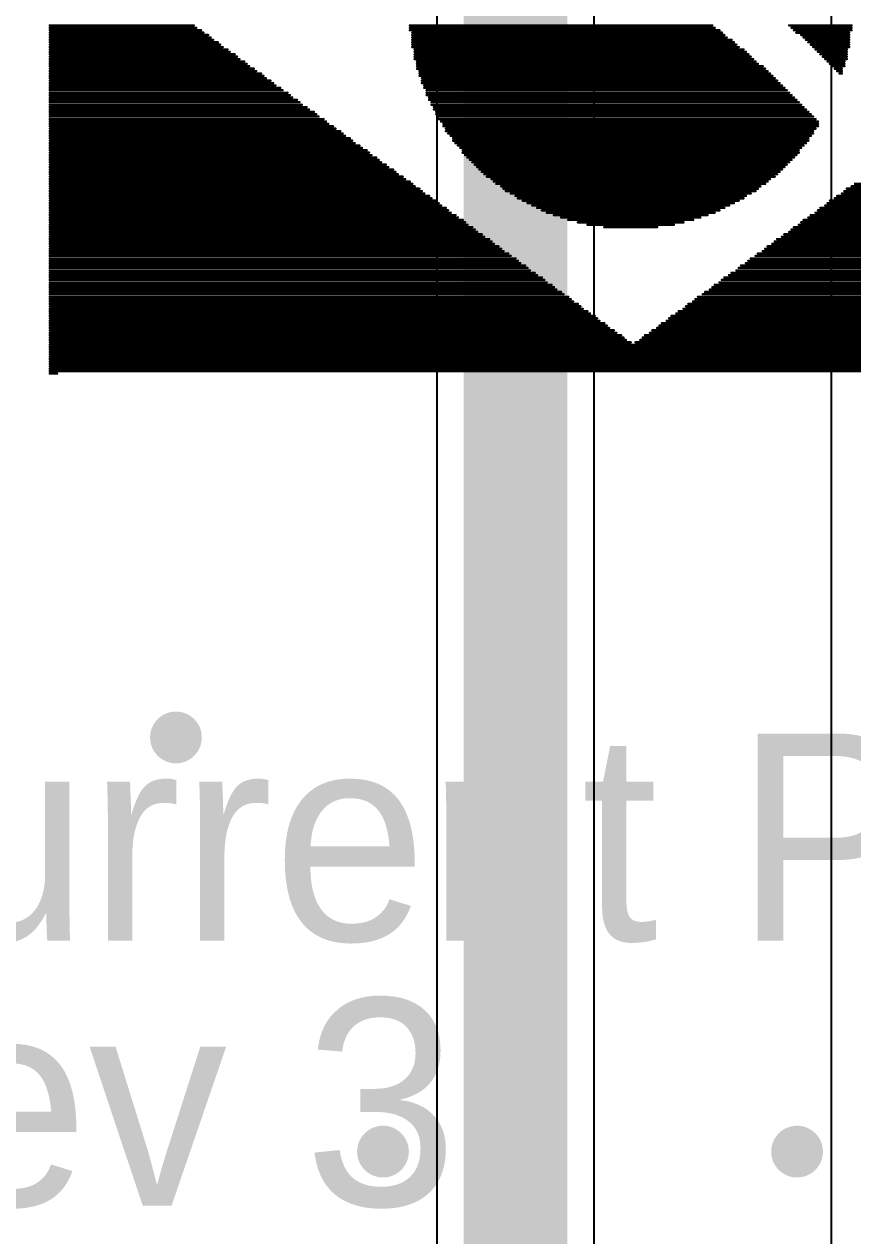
# Model space of a CAD drawing. Header units: millimetres. Extents: x 56 to 179, y 42 to 122.
# Drawn here: x 66.53 to 74.54, y 79.19 to 90.89 of the extents above; entities that cross this region are included whole.
import ezdxf

# ---------------------------------------------------------------- set-up
doc = ezdxf.new("R2010")
doc.units = ezdxf.units.MM
for name, color, linetype in [('BottomLayer', 5, 'Continuous'), ('MultiLayer', 9, 'Continuous'), ('TopLayer', 1, 'Continuous'), ('TopOverlay', 2, 'Continuous'), ('ViaHoleLayer', 16, 'Continuous')]:
    doc.layers.add(name, color=color, linetype=linetype)

msp = doc.modelspace()

# ---------------------------------------------------------------- linework, layer by layer
at = {"layer": 'BottomLayer'}
for p, q in [((70.519, 101.836), (70.519, 71.09)), ((72.041, 71.405), (72.041, 101.836))]:
    msp.add_line(p, q, dxfattribs=at)
at = {"layer": 'BottomLayer', "const_width": 1}
msp.add_lwpolyline([(71.28, 71.09), (71.28, 103.418)], dxfattribs=at)
at = {"layer": 'BottomLayer', "const_width": 0.25}
for points in [[(69.875, 88, 1), (70.125, 88, 1)], [(73.875, 88, 1), (74.125, 88, 1)], [(67.875, 84, 1), (68.125, 84, 1)], [(69.875, 80, 1), (70.125, 80, 1)], [(73.875, 80, 1), (74.125, 80, 1)]]:
    msp.add_lwpolyline(points, format="xyb", close=True, dxfattribs=at)
at = {"layer": 'MultiLayer', "const_width": 0.25}
for points in [[(69.875, 88, 1), (70.125, 88, 1)], [(73.875, 88, 1), (74.125, 88, 1)], [(67.875, 84, 1), (68.125, 84, 1)], [(69.875, 80, 1), (70.125, 80, 1)], [(73.875, 80, 1), (74.125, 80, 1)]]:
    msp.add_lwpolyline(points, format="xyb", close=True, dxfattribs=at)
at = {"layer": 'TopLayer'}
msp.add_line((74.329, 97.272), (74.329, 78.318), dxfattribs=at)
at = {"layer": 'TopLayer', "const_width": 0.25}
for points in [[(69.875, 88, 1), (70.125, 88, 1)], [(73.875, 88, 1), (74.125, 88, 1)], [(67.875, 84, 1), (68.125, 84, 1)], [(69.875, 80, 1), (70.125, 80, 1)], [(73.875, 80, 1), (74.125, 80, 1)]]:
    msp.add_lwpolyline(points, format="xyb", close=True, dxfattribs=at)
at = {"layer": 'TopOverlay', "const_width": 0.0232}
for points in [[(66.781, 90.877), (68.173, 90.877)], [(66.781, 90.854), (68.196, 90.854)], [(66.781, 90.83), (68.242, 90.83)], [(66.781, 90.807), (68.265, 90.807)], [(70.26, 90.877), (73.181, 90.877)], [(70.26, 90.854), (73.205, 90.854)], [(70.26, 90.83), (73.251, 90.83)], [(70.283, 90.807), (73.274, 90.807)], [(73.924, 90.877), (74.526, 90.877)], [(73.947, 90.854), (74.526, 90.854)], [(73.97, 90.83), (74.526, 90.83)], [(73.993, 90.807), (74.503, 90.807)], [(66.781, 90.784), (68.312, 90.784)], [(66.781, 90.761), (68.335, 90.761)], [(66.781, 90.738), (68.358, 90.738)], [(66.781, 90.714), (68.404, 90.714)], [(66.781, 90.691), (68.428, 90.691)], [(70.283, 90.784), (73.297, 90.784)], [(70.283, 90.761), (73.321, 90.761)], [(70.283, 90.738), (73.367, 90.738)], [(70.283, 90.714), (73.39, 90.714)], [(70.283, 90.691), (73.413, 90.691)], [(74.039, 90.784), (74.503, 90.784)], [(74.063, 90.761), (74.503, 90.761)], [(74.086, 90.738), (74.503, 90.738)], [(74.109, 90.714), (74.503, 90.714)], [(74.132, 90.691), (74.503, 90.691)], [(66.781, 90.668), (68.451, 90.668)], [(66.781, 90.645), (68.497, 90.645)], [(66.781, 90.622), (68.52, 90.622)], [(66.781, 90.598), (68.567, 90.598)], [(66.781, 90.575), (68.59, 90.575)], [(70.283, 90.668), (73.437, 90.668)], [(70.306, 90.645), (73.483, 90.645)], [(70.306, 90.622), (73.506, 90.622)], [(70.306, 90.598), (73.529, 90.598)], [(70.306, 90.575), (73.552, 90.575)], [(74.155, 90.668), (74.503, 90.668)], [(74.179, 90.645), (74.48, 90.645)], [(74.202, 90.622), (74.48, 90.622)], [(74.225, 90.598), (74.48, 90.598)], [(74.248, 90.575), (74.48, 90.575)], [(66.781, 90.552), (68.613, 90.552)], [(66.781, 90.529), (68.66, 90.529)], [(66.781, 90.506), (68.683, 90.506)], [(66.781, 90.483), (68.706, 90.483)], [(66.781, 90.459), (68.752, 90.459)], [(70.306, 90.552), (73.576, 90.552)], [(70.329, 90.529), (73.599, 90.529)], [(70.329, 90.506), (73.622, 90.506)], [(70.329, 90.483), (73.668, 90.483)], [(70.329, 90.459), (73.692, 90.459)], [(74.271, 90.552), (74.48, 90.552)], [(74.295, 90.529), (74.457, 90.529)], [(74.318, 90.506), (74.457, 90.506)], [(74.341, 90.483), (74.457, 90.483)], [(74.364, 90.459), (74.434, 90.459)], [(66.781, 90.436), (68.775, 90.436)], [(66.781, 90.413), (68.822, 90.413)], [(66.781, 90.39), (68.845, 90.39)], [(66.781, 90.367), (68.868, 90.367)], [(66.781, 90.343), (68.915, 90.343)], [(70.352, 90.436), (73.715, 90.436)], [(70.352, 90.413), (73.738, 90.413)], [(70.352, 90.39), (73.761, 90.39)], [(70.376, 90.367), (73.784, 90.367)], [(70.376, 90.343), (73.808, 90.343)], [(74.387, 90.436), (74.434, 90.436)], [(74.41, 90.413), (74.434, 90.413)], [(66.781, 90.32), (68.938, 90.32)], [(66.781, 90.297), (68.961, 90.297)], [(66.781, 90.274), (69.007, 90.274)], [(66.781, 90.251), (69.031, 90.251)], [(66.781, 90.227), (69.077, 90.227)], [(66.781, 90.204), (69.1, 90.204)], [(70.376, 90.32), (73.831, 90.32)], [(70.399, 90.297), (73.854, 90.297)], [(70.399, 90.274), (73.877, 90.274)], [(70.422, 90.251), (73.9, 90.251)], [(70.422, 90.227), (73.924, 90.227)], [(70.422, 90.204), (73.947, 90.204)], [(66.781, 90.181), (69.123, 90.181)], [(66.781, 90.158), (69.17, 90.158)], [(66.781, 90.135), (69.193, 90.135)], [(66.781, 90.111), (69.216, 90.111)], [(66.781, 90.088), (69.262, 90.088)], [(70.445, 90.181), (73.97, 90.181)], [(70.445, 90.158), (73.993, 90.158)], [(70.468, 90.135), (74.016, 90.135)], [(70.468, 90.111), (74.039, 90.111)], [(70.491, 90.088), (74.063, 90.088)], [(66.781, 90.065), (69.286, 90.065)], [(66.781, 90.042), (69.332, 90.042)], [(66.781, 90.019), (69.355, 90.019)], [(66.781, 89.996), (69.378, 89.996)], [(66.781, 89.972), (69.425, 89.972)], [(70.491, 90.065), (74.086, 90.065)], [(70.515, 90.042), (74.109, 90.042)], [(70.515, 90.019), (74.132, 90.019)], [(70.538, 89.996), (74.155, 89.996)], [(70.538, 89.972), (74.179, 89.972)], [(66.781, 89.949), (69.448, 89.949)], [(66.781, 89.926), (69.471, 89.926)], [(66.781, 89.903), (69.518, 89.903)], [(66.781, 89.88), (69.541, 89.88)], [(66.781, 89.856), (69.587, 89.856)], [(70.561, 89.949), (74.202, 89.949)], [(70.584, 89.926), (74.202, 89.926)], [(70.584, 89.903), (74.202, 89.903)], [(70.607, 89.88), (74.179, 89.88)], [(70.607, 89.856), (74.155, 89.856)], [(66.781, 89.833), (69.61, 89.833)], [(66.781, 89.81), (69.633, 89.81)], [(66.781, 89.787), (69.68, 89.787)], [(66.781, 89.764), (69.703, 89.764)], [(66.781, 89.74), (69.726, 89.74)], [(70.631, 89.833), (74.155, 89.833)], [(70.654, 89.81), (74.132, 89.81)], [(70.677, 89.787), (74.109, 89.787)], [(70.677, 89.764), (74.109, 89.764)], [(70.7, 89.74), (74.086, 89.74)], [(66.781, 89.717), (69.773, 89.717)], [(66.781, 89.694), (69.796, 89.694)], [(66.781, 89.671), (69.842, 89.671)], [(66.781, 89.648), (69.865, 89.648)], [(66.781, 89.625), (69.889, 89.625)], [(70.723, 89.717), (74.063, 89.717)], [(70.747, 89.694), (74.039, 89.694)], [(70.77, 89.671), (74.016, 89.671)], [(70.77, 89.648), (74.016, 89.648)], [(70.793, 89.625), (73.993, 89.625)], [(66.781, 89.601), (69.935, 89.601)], [(66.781, 89.578), (69.958, 89.578)], [(66.781, 89.555), (69.981, 89.555)], [(66.781, 89.532), (70.028, 89.532)], [(66.781, 89.509), (70.051, 89.509)], [(70.816, 89.601), (73.97, 89.601)], [(70.839, 89.578), (73.947, 89.578)], [(70.863, 89.555), (73.924, 89.555)], [(70.886, 89.532), (73.9, 89.532)], [(70.909, 89.509), (73.877, 89.509)], [(66.781, 89.485), (70.097, 89.485)], [(66.781, 89.462), (70.12, 89.462)], [(66.781, 89.439), (70.144, 89.439)], [(66.781, 89.416), (70.19, 89.416)], [(66.781, 89.393), (70.213, 89.393)], [(70.932, 89.485), (73.854, 89.485)], [(70.955, 89.462), (73.831, 89.462)], [(70.978, 89.439), (73.808, 89.439)], [(71.002, 89.416), (73.784, 89.416)], [(71.048, 89.393), (73.738, 89.393)], [(66.781, 89.369), (70.26, 89.369)], [(66.781, 89.346), (70.283, 89.346)], [(66.781, 89.323), (70.306, 89.323)], [(66.781, 89.3), (70.352, 89.3)], [(66.781, 89.277), (70.376, 89.277)], [(71.071, 89.369), (73.715, 89.369)], [(71.094, 89.346), (73.692, 89.346)], [(71.141, 89.323), (73.645, 89.323)], [(71.164, 89.3), (73.622, 89.3)], [(71.187, 89.277), (73.599, 89.277)], [(74.457, 89.277), (77.982, 89.277)], [(74.48, 89.3), (77.982, 89.3)], [(74.526, 89.323), (77.982, 89.323)], [(74.55, 89.346), (77.982, 89.346)], [(66.781, 89.253), (70.399, 89.253)], [(66.781, 89.23), (70.445, 89.23)], [(66.781, 89.207), (70.468, 89.207)], [(66.781, 89.184), (70.515, 89.184)], [(66.781, 89.161), (70.538, 89.161)], [(71.234, 89.253), (73.552, 89.253)], [(71.28, 89.23), (73.506, 89.23)], [(71.303, 89.207), (73.483, 89.207)], [(71.349, 89.184), (73.437, 89.184)], [(71.396, 89.161), (73.39, 89.161)], [(74.295, 89.161), (77.982, 89.161)], [(74.318, 89.184), (77.982, 89.184)], [(74.364, 89.207), (77.982, 89.207)], [(74.387, 89.23), (77.982, 89.23)], [(74.434, 89.253), (77.982, 89.253)], [(66.781, 89.138), (70.561, 89.138)], [(66.781, 89.114), (70.607, 89.114)], [(66.781, 89.091), (70.631, 89.091)], [(66.781, 89.068), (70.654, 89.068)], [(66.781, 89.045), (70.7, 89.045)], [(71.442, 89.138), (73.344, 89.138)], [(71.489, 89.114), (73.297, 89.114)], [(71.535, 89.091), (73.251, 89.091)], [(71.581, 89.068), (73.205, 89.068)], [(71.651, 89.045), (73.135, 89.045)], [(74.132, 89.045), (77.982, 89.045)], [(74.179, 89.068), (77.982, 89.068)], [(74.202, 89.091), (77.982, 89.091)], [(74.225, 89.114), (77.982, 89.114)], [(74.271, 89.138), (77.982, 89.138)], [(66.781, 89.022), (70.723, 89.022)], [(66.781, 88.998), (70.77, 88.998)], [(66.781, 88.975), (70.793, 88.975)], [(66.781, 88.952), (70.816, 88.952)], [(66.781, 88.929), (70.863, 88.929)], [(71.721, 89.022), (73.066, 89.022)], [(71.79, 88.998), (72.996, 88.998)], [(71.883, 88.975), (72.903, 88.975)], [(71.976, 88.952), (72.81, 88.952)], [(72.138, 88.929), (72.648, 88.929)], [(73.97, 88.929), (77.982, 88.929)], [(74.016, 88.952), (77.982, 88.952)], [(74.039, 88.975), (77.982, 88.975)], [(74.063, 88.998), (77.982, 88.998)], [(74.109, 89.022), (77.982, 89.022)], [(66.781, 88.906), (70.886, 88.906)], [(66.781, 88.882), (70.909, 88.882)], [(66.781, 88.859), (70.955, 88.859)], [(66.781, 88.836), (70.978, 88.836)], [(66.781, 88.813), (71.025, 88.813)], [(73.808, 88.813), (77.982, 88.813)], [(73.854, 88.836), (77.982, 88.836)], [(73.877, 88.859), (77.982, 88.859)], [(73.924, 88.882), (77.982, 88.882)], [(73.947, 88.906), (77.982, 88.906)], [(66.781, 88.79), (71.048, 88.79)], [(66.781, 88.767), (71.071, 88.767)], [(66.781, 88.743), (71.118, 88.743)], [(66.781, 88.72), (71.141, 88.72)], [(66.781, 88.697), (71.164, 88.697)], [(73.668, 88.697), (77.982, 88.697)], [(73.692, 88.72), (77.982, 88.72)], [(73.715, 88.743), (77.982, 88.743)], [(73.761, 88.767), (77.982, 88.767)], [(73.784, 88.79), (77.982, 88.79)], [(66.781, 88.674), (71.21, 88.674)], [(66.781, 88.651), (71.234, 88.651)], [(66.781, 88.627), (71.28, 88.627)], [(66.781, 88.604), (71.303, 88.604)], [(66.781, 88.581), (71.326, 88.581)], [(73.506, 88.581), (77.982, 88.581)], [(73.529, 88.604), (77.982, 88.604)], [(73.552, 88.627), (77.982, 88.627)], [(73.599, 88.651), (77.982, 88.651)], [(73.622, 88.674), (77.982, 88.674)], [(66.781, 88.558), (71.373, 88.558)], [(66.781, 88.535), (71.396, 88.535)], [(66.781, 88.511), (71.419, 88.511)], [(66.781, 88.488), (71.465, 88.488)], [(66.781, 88.465), (71.489, 88.465)], [(73.344, 88.465), (77.982, 88.465)], [(73.367, 88.488), (77.982, 88.488)], [(73.413, 88.511), (77.982, 88.511)], [(73.437, 88.535), (77.982, 88.535)], [(73.46, 88.558), (77.982, 88.558)], [(66.781, 88.442), (71.535, 88.442)], [(66.781, 88.419), (71.558, 88.419)], [(66.781, 88.395), (71.581, 88.395)], [(66.781, 88.372), (71.628, 88.372)], [(66.781, 88.349), (71.651, 88.349)], [(73.181, 88.349), (77.982, 88.349)], [(73.205, 88.372), (77.982, 88.372)], [(73.251, 88.395), (77.982, 88.395)], [(73.274, 88.419), (77.982, 88.419)], [(73.297, 88.442), (77.982, 88.442)], [(66.781, 88.326), (71.674, 88.326)], [(66.781, 88.303), (71.721, 88.303)], [(66.781, 88.28), (71.744, 88.28)], [(66.781, 88.256), (71.79, 88.256)], [(66.781, 88.233), (71.813, 88.233)], [(73.019, 88.233), (77.982, 88.233)], [(73.042, 88.256), (77.982, 88.256)], [(73.089, 88.28), (77.982, 88.28)], [(73.112, 88.303), (77.982, 88.303)], [(73.158, 88.326), (77.982, 88.326)], [(66.781, 88.21), (71.836, 88.21)], [(66.781, 88.187), (71.883, 88.187)], [(66.781, 88.164), (71.906, 88.164)], [(66.781, 88.14), (71.929, 88.14)], [(66.781, 88.117), (71.976, 88.117)], [(72.857, 88.117), (77.982, 88.117)], [(72.903, 88.14), (77.982, 88.14)], [(72.926, 88.164), (77.982, 88.164)], [(72.95, 88.187), (77.982, 88.187)], [(72.996, 88.21), (77.982, 88.21)], [(66.781, 88.094), (71.999, 88.094)], [(66.781, 88.071), (72.045, 88.071)], [(66.781, 88.048), (72.068, 88.048)], [(66.781, 88.024), (72.092, 88.024)], [(66.781, 88.001), (72.138, 88.001)], [(72.694, 88.001), (77.982, 88.001)], [(72.741, 88.024), (77.982, 88.024)], [(72.764, 88.048), (77.982, 88.048)], [(72.787, 88.071), (77.982, 88.071)], [(72.834, 88.094), (77.982, 88.094)], [(66.781, 87.978), (72.161, 87.978)], [(66.781, 87.955), (72.184, 87.955)], [(66.781, 87.932), (72.231, 87.932)], [(66.781, 87.908), (72.254, 87.908)], [(66.781, 87.885), (72.3, 87.885)], [(72.532, 87.885), (77.982, 87.885)], [(72.579, 87.908), (77.982, 87.908)], [(72.602, 87.932), (77.982, 87.932)], [(72.648, 87.955), (77.982, 87.955)], [(72.671, 87.978), (77.982, 87.978)], [(66.781, 87.862), (72.323, 87.862)], [(66.781, 87.839), (72.347, 87.839)], [(66.781, 87.816), (72.393, 87.816)], [(66.781, 87.793), (77.982, 87.793)], [(66.781, 87.769), (77.982, 87.769)], [(72.439, 87.816), (77.982, 87.816)], [(72.486, 87.839), (77.982, 87.839)], [(72.509, 87.862), (77.982, 87.862)], [(66.781, 87.746), (77.982, 87.746)], [(66.781, 87.723), (77.982, 87.723)], [(66.781, 87.7), (77.982, 87.7)], [(66.781, 87.677), (77.982, 87.677)], [(66.781, 87.653), (77.982, 87.653)], [(66.781, 87.63), (77.982, 87.63)], [(66.781, 87.607), (77.982, 87.607)], [(66.781, 87.584), (77.982, 87.584)], [(66.781, 87.561), (77.982, 87.561)], [(66.781, 87.537), (77.982, 87.537)], [(66.781, 87.514), (66.851, 87.514)]]:
    msp.add_lwpolyline(points, dxfattribs=at)
at = {"layer": 'TopOverlay', "const_width": 0.0116}
for points in [[(66.775, 90.877, 1), (66.787, 90.877, 1)], [(66.775, 90.854, 1), (66.787, 90.854, 1)], [(66.775, 90.83, 1), (66.787, 90.83, 1)], [(66.775, 90.807, 1), (66.787, 90.807, 1)], [(68.167, 90.877, 1), (68.178, 90.877, 1)], [(68.19, 90.854, 1), (68.202, 90.854, 1)], [(68.236, 90.83, 1), (68.248, 90.83, 1)], [(68.26, 90.807, 1), (68.271, 90.807, 1)], [(70.254, 90.877, 1), (70.265, 90.877, 1)], [(70.254, 90.854, 1), (70.265, 90.854, 1)], [(70.254, 90.83, 1), (70.265, 90.83, 1)], [(70.277, 90.807, 1), (70.289, 90.807, 1)], [(73.176, 90.877, 1), (73.187, 90.877, 1)], [(73.199, 90.854, 1), (73.21, 90.854, 1)], [(73.245, 90.83, 1), (73.257, 90.83, 1)], [(73.268, 90.807, 1), (73.28, 90.807, 1)], [(73.918, 90.877, 1), (73.929, 90.877, 1)], [(73.941, 90.854, 1), (73.952, 90.854, 1)], [(73.964, 90.83, 1), (73.976, 90.83, 1)], [(73.987, 90.807, 1), (73.999, 90.807, 1)], [(74.497, 90.807, 1), (74.509, 90.807, 1)], [(74.521, 90.877, 1), (74.532, 90.877, 1)], [(74.521, 90.854, 1), (74.532, 90.854, 1)], [(74.521, 90.83, 1), (74.532, 90.83, 1)], [(66.775, 90.784, 1), (66.787, 90.784, 1)], [(66.775, 90.761, 1), (66.787, 90.761, 1)], [(66.775, 90.738, 1), (66.787, 90.738, 1)], [(66.775, 90.714, 1), (66.787, 90.714, 1)], [(66.775, 90.691, 1), (66.787, 90.691, 1)], [(68.306, 90.784, 1), (68.317, 90.784, 1)], [(68.329, 90.761, 1), (68.341, 90.761, 1)], [(68.352, 90.738, 1), (68.364, 90.738, 1)], [(68.399, 90.714, 1), (68.41, 90.714, 1)], [(68.422, 90.691, 1), (68.433, 90.691, 1)], [(70.277, 90.784, 1), (70.289, 90.784, 1)], [(70.277, 90.761, 1), (70.289, 90.761, 1)], [(70.277, 90.738, 1), (70.289, 90.738, 1)], [(70.277, 90.714, 1), (70.289, 90.714, 1)], [(70.277, 90.691, 1), (70.289, 90.691, 1)], [(73.292, 90.784, 1), (73.303, 90.784, 1)], [(73.315, 90.761, 1), (73.326, 90.761, 1)], [(73.361, 90.738, 1), (73.373, 90.738, 1)], [(73.384, 90.714, 1), (73.396, 90.714, 1)], [(73.408, 90.691, 1), (73.419, 90.691, 1)], [(74.034, 90.784, 1), (74.045, 90.784, 1)], [(74.057, 90.761, 1), (74.068, 90.761, 1)], [(74.08, 90.738, 1), (74.092, 90.738, 1)], [(74.103, 90.714, 1), (74.115, 90.714, 1)], [(74.126, 90.691, 1), (74.138, 90.691, 1)], [(74.497, 90.784, 1), (74.509, 90.784, 1)], [(74.497, 90.761, 1), (74.509, 90.761, 1)], [(74.497, 90.738, 1), (74.509, 90.738, 1)], [(74.497, 90.714, 1), (74.509, 90.714, 1)], [(74.497, 90.691, 1), (74.509, 90.691, 1)], [(66.775, 90.668, 1), (66.787, 90.668, 1)], [(66.775, 90.645, 1), (66.787, 90.645, 1)], [(66.775, 90.622, 1), (66.787, 90.622, 1)], [(66.775, 90.598, 1), (66.787, 90.598, 1)], [(66.775, 90.575, 1), (66.787, 90.575, 1)], [(68.445, 90.668, 1), (68.457, 90.668, 1)], [(68.491, 90.645, 1), (68.503, 90.645, 1)], [(68.515, 90.622, 1), (68.526, 90.622, 1)], [(68.561, 90.598, 1), (68.573, 90.598, 1)], [(68.584, 90.575, 1), (68.596, 90.575, 1)], [(70.277, 90.668, 1), (70.289, 90.668, 1)], [(70.3, 90.645, 1), (70.312, 90.645, 1)], [(70.3, 90.622, 1), (70.312, 90.622, 1)], [(70.3, 90.598, 1), (70.312, 90.598, 1)], [(70.3, 90.575, 1), (70.312, 90.575, 1)], [(73.431, 90.668, 1), (73.442, 90.668, 1)], [(73.477, 90.645, 1), (73.489, 90.645, 1)], [(73.5, 90.622, 1), (73.512, 90.622, 1)], [(73.523, 90.598, 1), (73.535, 90.598, 1)], [(73.547, 90.575, 1), (73.558, 90.575, 1)], [(74.15, 90.668, 1), (74.161, 90.668, 1)], [(74.173, 90.645, 1), (74.184, 90.645, 1)], [(74.196, 90.622, 1), (74.208, 90.622, 1)], [(74.219, 90.598, 1), (74.231, 90.598, 1)], [(74.242, 90.575, 1), (74.254, 90.575, 1)], [(74.474, 90.645, 1), (74.486, 90.645, 1)], [(74.474, 90.622, 1), (74.486, 90.622, 1)], [(74.474, 90.598, 1), (74.486, 90.598, 1)], [(74.474, 90.575, 1), (74.486, 90.575, 1)], [(74.497, 90.668, 1), (74.509, 90.668, 1)], [(66.775, 90.552, 1), (66.787, 90.552, 1)], [(66.775, 90.529, 1), (66.787, 90.529, 1)], [(66.775, 90.506, 1), (66.787, 90.506, 1)], [(66.775, 90.483, 1), (66.787, 90.483, 1)], [(66.775, 90.459, 1), (66.787, 90.459, 1)], [(68.607, 90.552, 1), (68.619, 90.552, 1)], [(68.654, 90.529, 1), (68.665, 90.529, 1)], [(68.677, 90.506, 1), (68.689, 90.506, 1)], [(68.7, 90.483, 1), (68.712, 90.483, 1)], [(68.746, 90.459, 1), (68.758, 90.459, 1)], [(70.3, 90.552, 1), (70.312, 90.552, 1)], [(70.323, 90.529, 1), (70.335, 90.529, 1)], [(70.323, 90.506, 1), (70.335, 90.506, 1)], [(70.323, 90.483, 1), (70.335, 90.483, 1)], [(70.323, 90.459, 1), (70.335, 90.459, 1)], [(73.57, 90.552, 1), (73.581, 90.552, 1)], [(73.593, 90.529, 1), (73.605, 90.529, 1)], [(73.616, 90.506, 1), (73.628, 90.506, 1)], [(73.663, 90.483, 1), (73.674, 90.483, 1)], [(73.686, 90.459, 1), (73.697, 90.459, 1)], [(74.266, 90.552, 1), (74.277, 90.552, 1)], [(74.289, 90.529, 1), (74.3, 90.529, 1)], [(74.312, 90.506, 1), (74.324, 90.506, 1)], [(74.335, 90.483, 1), (74.347, 90.483, 1)], [(74.358, 90.459, 1), (74.37, 90.459, 1)], [(74.428, 90.459, 1), (74.439, 90.459, 1)], [(74.451, 90.529, 1), (74.463, 90.529, 1)], [(74.451, 90.506, 1), (74.463, 90.506, 1)], [(74.451, 90.483, 1), (74.463, 90.483, 1)], [(74.474, 90.552, 1), (74.486, 90.552, 1)], [(66.775, 90.436, 1), (66.787, 90.436, 1)], [(66.775, 90.413, 1), (66.787, 90.413, 1)], [(66.775, 90.39, 1), (66.787, 90.39, 1)], [(66.775, 90.367, 1), (66.787, 90.367, 1)], [(66.775, 90.343, 1), (66.787, 90.343, 1)], [(68.77, 90.436, 1), (68.781, 90.436, 1)], [(68.816, 90.413, 1), (68.828, 90.413, 1)], [(68.839, 90.39, 1), (68.851, 90.39, 1)], [(68.862, 90.367, 1), (68.874, 90.367, 1)], [(68.909, 90.343, 1), (68.92, 90.343, 1)], [(70.347, 90.436, 1), (70.358, 90.436, 1)], [(70.347, 90.413, 1), (70.358, 90.413, 1)], [(70.347, 90.39, 1), (70.358, 90.39, 1)], [(70.37, 90.367, 1), (70.381, 90.367, 1)], [(70.37, 90.343, 1), (70.381, 90.343, 1)], [(73.709, 90.436, 1), (73.721, 90.436, 1)], [(73.732, 90.413, 1), (73.744, 90.413, 1)], [(73.755, 90.39, 1), (73.767, 90.39, 1)], [(73.779, 90.367, 1), (73.79, 90.367, 1)], [(73.802, 90.343, 1), (73.813, 90.343, 1)], [(74.381, 90.436, 1), (74.393, 90.436, 1)], [(74.405, 90.413, 1), (74.416, 90.413, 1)], [(74.428, 90.436, 1), (74.439, 90.436, 1)], [(74.428, 90.413, 1), (74.439, 90.413, 1)], [(66.775, 90.32, 1), (66.787, 90.32, 1)], [(66.775, 90.297, 1), (66.787, 90.297, 1)], [(66.775, 90.274, 1), (66.787, 90.274, 1)], [(66.775, 90.251, 1), (66.787, 90.251, 1)], [(66.775, 90.227, 1), (66.787, 90.227, 1)], [(66.775, 90.204, 1), (66.787, 90.204, 1)], [(68.932, 90.32, 1), (68.944, 90.32, 1)], [(68.955, 90.297, 1), (68.967, 90.297, 1)], [(69.002, 90.274, 1), (69.013, 90.274, 1)], [(69.025, 90.251, 1), (69.036, 90.251, 1)], [(69.071, 90.227, 1), (69.083, 90.227, 1)], [(69.094, 90.204, 1), (69.106, 90.204, 1)], [(70.37, 90.32, 1), (70.381, 90.32, 1)], [(70.393, 90.297, 1), (70.405, 90.297, 1)], [(70.393, 90.274, 1), (70.405, 90.274, 1)], [(70.416, 90.251, 1), (70.428, 90.251, 1)], [(70.416, 90.227, 1), (70.428, 90.227, 1)], [(70.416, 90.204, 1), (70.428, 90.204, 1)], [(73.825, 90.32, 1), (73.837, 90.32, 1)], [(73.848, 90.297, 1), (73.86, 90.297, 1)], [(73.871, 90.274, 1), (73.883, 90.274, 1)], [(73.895, 90.251, 1), (73.906, 90.251, 1)], [(73.918, 90.227, 1), (73.929, 90.227, 1)], [(73.941, 90.204, 1), (73.952, 90.204, 1)], [(66.775, 90.181, 1), (66.787, 90.181, 1)], [(66.775, 90.158, 1), (66.787, 90.158, 1)], [(66.775, 90.135, 1), (66.787, 90.135, 1)], [(66.775, 90.111, 1), (66.787, 90.111, 1)], [(66.775, 90.088, 1), (66.787, 90.088, 1)], [(69.118, 90.181, 1), (69.129, 90.181, 1)], [(69.164, 90.158, 1), (69.175, 90.158, 1)], [(69.187, 90.135, 1), (69.199, 90.135, 1)], [(69.21, 90.111, 1), (69.222, 90.111, 1)], [(69.257, 90.088, 1), (69.268, 90.088, 1)], [(70.439, 90.181, 1), (70.451, 90.181, 1)], [(70.439, 90.158, 1), (70.451, 90.158, 1)], [(70.463, 90.135, 1), (70.474, 90.135, 1)], [(70.463, 90.111, 1), (70.474, 90.111, 1)], [(70.486, 90.088, 1), (70.497, 90.088, 1)], [(73.964, 90.181, 1), (73.976, 90.181, 1)], [(73.987, 90.158, 1), (73.999, 90.158, 1)], [(74.01, 90.135, 1), (74.022, 90.135, 1)], [(74.034, 90.111, 1), (74.045, 90.111, 1)], [(74.057, 90.088, 1), (74.068, 90.088, 1)], [(66.775, 90.065, 1), (66.787, 90.065, 1)], [(66.775, 90.042, 1), (66.787, 90.042, 1)], [(66.775, 90.019, 1), (66.787, 90.019, 1)], [(66.775, 89.996, 1), (66.787, 89.996, 1)], [(66.775, 89.972, 1), (66.787, 89.972, 1)], [(69.28, 90.065, 1), (69.291, 90.065, 1)], [(69.326, 90.042, 1), (69.338, 90.042, 1)], [(69.349, 90.019, 1), (69.361, 90.019, 1)], [(69.373, 89.996, 1), (69.384, 89.996, 1)], [(69.419, 89.972, 1), (69.431, 89.972, 1)], [(70.486, 90.065, 1), (70.497, 90.065, 1)], [(70.509, 90.042, 1), (70.52, 90.042, 1)], [(70.509, 90.019, 1), (70.52, 90.019, 1)], [(70.532, 89.996, 1), (70.544, 89.996, 1)], [(70.532, 89.972, 1), (70.544, 89.972, 1)], [(74.08, 90.065, 1), (74.092, 90.065, 1)], [(74.103, 90.042, 1), (74.115, 90.042, 1)], [(74.126, 90.019, 1), (74.138, 90.019, 1)], [(74.15, 89.996, 1), (74.161, 89.996, 1)], [(74.173, 89.972, 1), (74.184, 89.972, 1)], [(66.775, 89.949, 1), (66.787, 89.949, 1)], [(66.775, 89.926, 1), (66.787, 89.926, 1)], [(66.775, 89.903, 1), (66.787, 89.903, 1)], [(66.775, 89.88, 1), (66.787, 89.88, 1)], [(66.775, 89.856, 1), (66.787, 89.856, 1)], [(69.442, 89.949, 1), (69.454, 89.949, 1)], [(69.465, 89.926, 1), (69.477, 89.926, 1)], [(69.512, 89.903, 1), (69.523, 89.903, 1)], [(69.535, 89.88, 1), (69.547, 89.88, 1)], [(69.581, 89.856, 1), (69.593, 89.856, 1)], [(70.555, 89.949, 1), (70.567, 89.949, 1)], [(70.578, 89.926, 1), (70.59, 89.926, 1)], [(70.578, 89.903, 1), (70.59, 89.903, 1)], [(70.602, 89.88, 1), (70.613, 89.88, 1)], [(70.602, 89.856, 1), (70.613, 89.856, 1)], [(74.15, 89.856, 1), (74.161, 89.856, 1)], [(74.173, 89.88, 1), (74.184, 89.88, 1)], [(74.196, 89.949, 1), (74.208, 89.949, 1)], [(74.196, 89.926, 1), (74.208, 89.926, 1)], [(74.196, 89.903, 1), (74.208, 89.903, 1)], [(66.775, 89.833, 1), (66.787, 89.833, 1)], [(66.775, 89.81, 1), (66.787, 89.81, 1)], [(66.775, 89.787, 1), (66.787, 89.787, 1)], [(66.775, 89.764, 1), (66.787, 89.764, 1)], [(66.775, 89.74, 1), (66.787, 89.74, 1)], [(69.605, 89.833, 1), (69.616, 89.833, 1)], [(69.628, 89.81, 1), (69.639, 89.81, 1)], [(69.674, 89.787, 1), (69.686, 89.787, 1)], [(69.697, 89.764, 1), (69.709, 89.764, 1)], [(69.72, 89.74, 1), (69.732, 89.74, 1)], [(70.625, 89.833, 1), (70.636, 89.833, 1)], [(70.648, 89.81, 1), (70.66, 89.81, 1)], [(70.671, 89.787, 1), (70.683, 89.787, 1)], [(70.671, 89.764, 1), (70.683, 89.764, 1)], [(70.694, 89.74, 1), (70.706, 89.74, 1)], [(74.08, 89.74, 1), (74.092, 89.74, 1)], [(74.103, 89.787, 1), (74.115, 89.787, 1)], [(74.103, 89.764, 1), (74.115, 89.764, 1)], [(74.126, 89.81, 1), (74.138, 89.81, 1)], [(74.15, 89.833, 1), (74.161, 89.833, 1)], [(66.775, 89.717, 1), (66.787, 89.717, 1)], [(66.775, 89.694, 1), (66.787, 89.694, 1)], [(66.775, 89.671, 1), (66.787, 89.671, 1)], [(66.775, 89.648, 1), (66.787, 89.648, 1)], [(66.775, 89.625, 1), (66.787, 89.625, 1)], [(69.767, 89.717, 1), (69.778, 89.717, 1)], [(69.79, 89.694, 1), (69.802, 89.694, 1)], [(69.836, 89.671, 1), (69.848, 89.671, 1)], [(69.86, 89.648, 1), (69.871, 89.648, 1)], [(69.883, 89.625, 1), (69.894, 89.625, 1)], [(70.718, 89.717, 1), (70.729, 89.717, 1)], [(70.741, 89.694, 1), (70.752, 89.694, 1)], [(70.764, 89.671, 1), (70.776, 89.671, 1)], [(70.764, 89.648, 1), (70.776, 89.648, 1)], [(70.787, 89.625, 1), (70.799, 89.625, 1)], [(73.987, 89.625, 1), (73.999, 89.625, 1)], [(74.01, 89.671, 1), (74.022, 89.671, 1)], [(74.01, 89.648, 1), (74.022, 89.648, 1)], [(74.034, 89.694, 1), (74.045, 89.694, 1)], [(74.057, 89.717, 1), (74.068, 89.717, 1)], [(66.775, 89.601, 1), (66.787, 89.601, 1)], [(66.775, 89.578, 1), (66.787, 89.578, 1)], [(66.775, 89.555, 1), (66.787, 89.555, 1)], [(66.775, 89.532, 1), (66.787, 89.532, 1)], [(66.775, 89.509, 1), (66.787, 89.509, 1)], [(69.929, 89.601, 1), (69.941, 89.601, 1)], [(69.952, 89.578, 1), (69.964, 89.578, 1)], [(69.976, 89.555, 1), (69.987, 89.555, 1)], [(70.022, 89.532, 1), (70.034, 89.532, 1)], [(70.045, 89.509, 1), (70.057, 89.509, 1)], [(70.81, 89.601, 1), (70.822, 89.601, 1)], [(70.834, 89.578, 1), (70.845, 89.578, 1)], [(70.857, 89.555, 1), (70.868, 89.555, 1)], [(70.88, 89.532, 1), (70.892, 89.532, 1)], [(70.903, 89.509, 1), (70.915, 89.509, 1)], [(73.871, 89.509, 1), (73.883, 89.509, 1)], [(73.895, 89.532, 1), (73.906, 89.532, 1)], [(73.918, 89.555, 1), (73.929, 89.555, 1)], [(73.941, 89.578, 1), (73.952, 89.578, 1)], [(73.964, 89.601, 1), (73.976, 89.601, 1)], [(66.775, 89.485, 1), (66.787, 89.485, 1)], [(66.775, 89.462, 1), (66.787, 89.462, 1)], [(66.775, 89.439, 1), (66.787, 89.439, 1)], [(66.775, 89.416, 1), (66.787, 89.416, 1)], [(66.775, 89.393, 1), (66.787, 89.393, 1)], [(70.091, 89.485, 1), (70.103, 89.485, 1)], [(70.115, 89.462, 1), (70.126, 89.462, 1)], [(70.138, 89.439, 1), (70.149, 89.439, 1)], [(70.184, 89.416, 1), (70.196, 89.416, 1)], [(70.207, 89.393, 1), (70.219, 89.393, 1)], [(70.926, 89.485, 1), (70.938, 89.485, 1)], [(70.949, 89.462, 1), (70.961, 89.462, 1)], [(70.973, 89.439, 1), (70.984, 89.439, 1)], [(70.996, 89.416, 1), (71.007, 89.416, 1)], [(71.042, 89.393, 1), (71.054, 89.393, 1)], [(73.732, 89.393, 1), (73.744, 89.393, 1)], [(73.779, 89.416, 1), (73.79, 89.416, 1)], [(73.802, 89.439, 1), (73.813, 89.439, 1)], [(73.825, 89.462, 1), (73.837, 89.462, 1)], [(73.848, 89.485, 1), (73.86, 89.485, 1)], [(66.775, 89.369, 1), (66.787, 89.369, 1)], [(66.775, 89.346, 1), (66.787, 89.346, 1)], [(66.775, 89.323, 1), (66.787, 89.323, 1)], [(66.775, 89.3, 1), (66.787, 89.3, 1)], [(66.775, 89.277, 1), (66.787, 89.277, 1)], [(70.254, 89.369, 1), (70.265, 89.369, 1)], [(70.277, 89.346, 1), (70.289, 89.346, 1)], [(70.3, 89.323, 1), (70.312, 89.323, 1)], [(70.347, 89.3, 1), (70.358, 89.3, 1)], [(70.37, 89.277, 1), (70.381, 89.277, 1)], [(71.065, 89.369, 1), (71.077, 89.369, 1)], [(71.089, 89.346, 1), (71.1, 89.346, 1)], [(71.135, 89.323, 1), (71.147, 89.323, 1)], [(71.158, 89.3, 1), (71.17, 89.3, 1)], [(71.181, 89.277, 1), (71.193, 89.277, 1)], [(73.593, 89.277, 1), (73.605, 89.277, 1)], [(73.616, 89.3, 1), (73.628, 89.3, 1)], [(73.639, 89.323, 1), (73.651, 89.323, 1)], [(73.686, 89.346, 1), (73.697, 89.346, 1)], [(73.709, 89.369, 1), (73.721, 89.369, 1)], [(74.451, 89.277, 1), (74.463, 89.277, 1)], [(74.474, 89.3, 1), (74.486, 89.3, 1)], [(74.521, 89.323, 1), (74.532, 89.323, 1)], [(66.775, 89.253, 1), (66.787, 89.253, 1)], [(66.775, 89.23, 1), (66.787, 89.23, 1)], [(66.775, 89.207, 1), (66.787, 89.207, 1)], [(66.775, 89.184, 1), (66.787, 89.184, 1)], [(66.775, 89.161, 1), (66.787, 89.161, 1)], [(70.393, 89.253, 1), (70.405, 89.253, 1)], [(70.439, 89.23, 1), (70.451, 89.23, 1)], [(70.463, 89.207, 1), (70.474, 89.207, 1)], [(70.509, 89.184, 1), (70.52, 89.184, 1)], [(70.532, 89.161, 1), (70.544, 89.161, 1)], [(71.228, 89.253, 1), (71.239, 89.253, 1)], [(71.274, 89.23, 1), (71.286, 89.23, 1)], [(71.297, 89.207, 1), (71.309, 89.207, 1)], [(71.344, 89.184, 1), (71.355, 89.184, 1)], [(71.39, 89.161, 1), (71.402, 89.161, 1)], [(73.384, 89.161, 1), (73.396, 89.161, 1)], [(73.431, 89.184, 1), (73.442, 89.184, 1)], [(73.477, 89.207, 1), (73.489, 89.207, 1)], [(73.5, 89.23, 1), (73.512, 89.23, 1)], [(73.547, 89.253, 1), (73.558, 89.253, 1)], [(74.289, 89.161, 1), (74.3, 89.161, 1)], [(74.312, 89.184, 1), (74.324, 89.184, 1)], [(74.358, 89.207, 1), (74.37, 89.207, 1)], [(74.381, 89.23, 1), (74.393, 89.23, 1)], [(74.428, 89.253, 1), (74.439, 89.253, 1)], [(66.775, 89.138, 1), (66.787, 89.138, 1)], [(66.775, 89.114, 1), (66.787, 89.114, 1)], [(66.775, 89.091, 1), (66.787, 89.091, 1)], [(66.775, 89.068, 1), (66.787, 89.068, 1)], [(66.775, 89.045, 1), (66.787, 89.045, 1)], [(70.555, 89.138, 1), (70.567, 89.138, 1)], [(70.602, 89.114, 1), (70.613, 89.114, 1)], [(70.625, 89.091, 1), (70.636, 89.091, 1)], [(70.648, 89.068, 1), (70.66, 89.068, 1)], [(70.694, 89.045, 1), (70.706, 89.045, 1)], [(71.436, 89.138, 1), (71.448, 89.138, 1)], [(71.483, 89.114, 1), (71.494, 89.114, 1)], [(71.529, 89.091, 1), (71.541, 89.091, 1)], [(71.576, 89.068, 1), (71.587, 89.068, 1)], [(71.645, 89.045, 1), (71.657, 89.045, 1)], [(73.129, 89.045, 1), (73.141, 89.045, 1)], [(73.199, 89.068, 1), (73.21, 89.068, 1)], [(73.245, 89.091, 1), (73.257, 89.091, 1)], [(73.292, 89.114, 1), (73.303, 89.114, 1)], [(73.338, 89.138, 1), (73.35, 89.138, 1)], [(74.126, 89.045, 1), (74.138, 89.045, 1)], [(74.173, 89.068, 1), (74.184, 89.068, 1)], [(74.196, 89.091, 1), (74.208, 89.091, 1)], [(74.219, 89.114, 1), (74.231, 89.114, 1)], [(74.266, 89.138, 1), (74.277, 89.138, 1)], [(66.775, 89.022, 1), (66.787, 89.022, 1)], [(66.775, 88.998, 1), (66.787, 88.998, 1)], [(66.775, 88.975, 1), (66.787, 88.975, 1)], [(66.775, 88.952, 1), (66.787, 88.952, 1)], [(66.775, 88.929, 1), (66.787, 88.929, 1)], [(70.718, 89.022, 1), (70.729, 89.022, 1)], [(70.764, 88.998, 1), (70.776, 88.998, 1)], [(70.787, 88.975, 1), (70.799, 88.975, 1)], [(70.81, 88.952, 1), (70.822, 88.952, 1)], [(70.857, 88.929, 1), (70.868, 88.929, 1)], [(71.715, 89.022, 1), (71.726, 89.022, 1)], [(71.784, 88.998, 1), (71.796, 88.998, 1)], [(71.877, 88.975, 1), (71.889, 88.975, 1)], [(71.97, 88.952, 1), (71.981, 88.952, 1)], [(72.132, 88.929, 1), (72.144, 88.929, 1)], [(72.642, 88.929, 1), (72.654, 88.929, 1)], [(72.805, 88.952, 1), (72.816, 88.952, 1)], [(72.897, 88.975, 1), (72.909, 88.975, 1)], [(72.99, 88.998, 1), (73.002, 88.998, 1)], [(73.06, 89.022, 1), (73.071, 89.022, 1)], [(73.964, 88.929, 1), (73.976, 88.929, 1)], [(74.01, 88.952, 1), (74.022, 88.952, 1)], [(74.034, 88.975, 1), (74.045, 88.975, 1)], [(74.057, 88.998, 1), (74.068, 88.998, 1)], [(74.103, 89.022, 1), (74.115, 89.022, 1)], [(66.775, 88.906, 1), (66.787, 88.906, 1)], [(66.775, 88.882, 1), (66.787, 88.882, 1)], [(66.775, 88.859, 1), (66.787, 88.859, 1)], [(66.775, 88.836, 1), (66.787, 88.836, 1)], [(66.775, 88.813, 1), (66.787, 88.813, 1)], [(70.88, 88.906, 1), (70.892, 88.906, 1)], [(70.903, 88.882, 1), (70.915, 88.882, 1)], [(70.949, 88.859, 1), (70.961, 88.859, 1)], [(70.973, 88.836, 1), (70.984, 88.836, 1)], [(71.019, 88.813, 1), (71.031, 88.813, 1)], [(73.802, 88.813, 1), (73.813, 88.813, 1)], [(73.848, 88.836, 1), (73.86, 88.836, 1)], [(73.871, 88.859, 1), (73.883, 88.859, 1)], [(73.918, 88.882, 1), (73.929, 88.882, 1)], [(73.941, 88.906, 1), (73.952, 88.906, 1)], [(66.775, 88.79, 1), (66.787, 88.79, 1)], [(66.775, 88.767, 1), (66.787, 88.767, 1)], [(66.775, 88.743, 1), (66.787, 88.743, 1)], [(66.775, 88.72, 1), (66.787, 88.72, 1)], [(66.775, 88.697, 1), (66.787, 88.697, 1)], [(71.042, 88.79, 1), (71.054, 88.79, 1)], [(71.065, 88.767, 1), (71.077, 88.767, 1)], [(71.112, 88.743, 1), (71.123, 88.743, 1)], [(71.135, 88.72, 1), (71.147, 88.72, 1)], [(71.158, 88.697, 1), (71.17, 88.697, 1)], [(73.663, 88.697, 1), (73.674, 88.697, 1)], [(73.686, 88.72, 1), (73.697, 88.72, 1)], [(73.709, 88.743, 1), (73.721, 88.743, 1)], [(73.755, 88.767, 1), (73.767, 88.767, 1)], [(73.779, 88.79, 1), (73.79, 88.79, 1)], [(66.775, 88.674, 1), (66.787, 88.674, 1)], [(66.775, 88.651, 1), (66.787, 88.651, 1)], [(66.775, 88.627, 1), (66.787, 88.627, 1)], [(66.775, 88.604, 1), (66.787, 88.604, 1)], [(66.775, 88.581, 1), (66.787, 88.581, 1)], [(71.205, 88.674, 1), (71.216, 88.674, 1)], [(71.228, 88.651, 1), (71.239, 88.651, 1)], [(71.274, 88.627, 1), (71.286, 88.627, 1)], [(71.297, 88.604, 1), (71.309, 88.604, 1)], [(71.321, 88.581, 1), (71.332, 88.581, 1)], [(73.5, 88.581, 1), (73.512, 88.581, 1)], [(73.523, 88.604, 1), (73.535, 88.604, 1)], [(73.547, 88.627, 1), (73.558, 88.627, 1)], [(73.593, 88.651, 1), (73.605, 88.651, 1)], [(73.616, 88.674, 1), (73.628, 88.674, 1)], [(66.775, 88.558, 1), (66.787, 88.558, 1)], [(66.775, 88.535, 1), (66.787, 88.535, 1)], [(66.775, 88.511, 1), (66.787, 88.511, 1)], [(66.775, 88.488, 1), (66.787, 88.488, 1)], [(66.775, 88.465, 1), (66.787, 88.465, 1)], [(71.367, 88.558, 1), (71.378, 88.558, 1)], [(71.39, 88.535, 1), (71.402, 88.535, 1)], [(71.413, 88.511, 1), (71.425, 88.511, 1)], [(71.46, 88.488, 1), (71.471, 88.488, 1)], [(71.483, 88.465, 1), (71.494, 88.465, 1)], [(73.338, 88.465, 1), (73.35, 88.465, 1)], [(73.361, 88.488, 1), (73.373, 88.488, 1)], [(73.408, 88.511, 1), (73.419, 88.511, 1)], [(73.431, 88.535, 1), (73.442, 88.535, 1)], [(73.454, 88.558, 1), (73.466, 88.558, 1)], [(66.775, 88.442, 1), (66.787, 88.442, 1)], [(66.775, 88.419, 1), (66.787, 88.419, 1)], [(66.775, 88.395, 1), (66.787, 88.395, 1)], [(66.775, 88.372, 1), (66.787, 88.372, 1)], [(66.775, 88.349, 1), (66.787, 88.349, 1)], [(71.529, 88.442, 1), (71.541, 88.442, 1)], [(71.552, 88.419, 1), (71.564, 88.419, 1)], [(71.576, 88.395, 1), (71.587, 88.395, 1)], [(71.622, 88.372, 1), (71.634, 88.372, 1)], [(71.645, 88.349, 1), (71.657, 88.349, 1)], [(73.176, 88.349, 1), (73.187, 88.349, 1)], [(73.199, 88.372, 1), (73.21, 88.372, 1)], [(73.245, 88.395, 1), (73.257, 88.395, 1)], [(73.268, 88.419, 1), (73.28, 88.419, 1)], [(73.292, 88.442, 1), (73.303, 88.442, 1)], [(66.775, 88.326, 1), (66.787, 88.326, 1)], [(66.775, 88.303, 1), (66.787, 88.303, 1)], [(66.775, 88.28, 1), (66.787, 88.28, 1)], [(66.775, 88.256, 1), (66.787, 88.256, 1)], [(66.775, 88.233, 1), (66.787, 88.233, 1)], [(71.668, 88.326, 1), (71.68, 88.326, 1)], [(71.715, 88.303, 1), (71.726, 88.303, 1)], [(71.738, 88.28, 1), (71.75, 88.28, 1)], [(71.784, 88.256, 1), (71.796, 88.256, 1)], [(71.807, 88.233, 1), (71.819, 88.233, 1)], [(73.013, 88.233, 1), (73.025, 88.233, 1)], [(73.037, 88.256, 1), (73.048, 88.256, 1)], [(73.083, 88.28, 1), (73.094, 88.28, 1)], [(73.106, 88.303, 1), (73.118, 88.303, 1)], [(73.152, 88.326, 1), (73.164, 88.326, 1)], [(66.775, 88.21, 1), (66.787, 88.21, 1)], [(66.775, 88.187, 1), (66.787, 88.187, 1)], [(66.775, 88.164, 1), (66.787, 88.164, 1)], [(66.775, 88.14, 1), (66.787, 88.14, 1)], [(66.775, 88.117, 1), (66.787, 88.117, 1)], [(71.831, 88.21, 1), (71.842, 88.21, 1)], [(71.877, 88.187, 1), (71.889, 88.187, 1)], [(71.9, 88.164, 1), (71.912, 88.164, 1)], [(71.923, 88.14, 1), (71.935, 88.14, 1)], [(71.97, 88.117, 1), (71.981, 88.117, 1)], [(72.851, 88.117, 1), (72.863, 88.117, 1)], [(72.897, 88.14, 1), (72.909, 88.14, 1)], [(72.921, 88.164, 1), (72.932, 88.164, 1)], [(72.944, 88.187, 1), (72.955, 88.187, 1)], [(72.99, 88.21, 1), (73.002, 88.21, 1)], [(66.775, 88.094, 1), (66.787, 88.094, 1)], [(66.775, 88.071, 1), (66.787, 88.071, 1)], [(66.775, 88.048, 1), (66.787, 88.048, 1)], [(66.775, 88.024, 1), (66.787, 88.024, 1)], [(66.775, 88.001, 1), (66.787, 88.001, 1)], [(71.993, 88.094, 1), (72.005, 88.094, 1)], [(72.039, 88.071, 1), (72.051, 88.071, 1)], [(72.063, 88.048, 1), (72.074, 88.048, 1)], [(72.086, 88.024, 1), (72.097, 88.024, 1)], [(72.132, 88.001, 1), (72.144, 88.001, 1)], [(72.689, 88.001, 1), (72.7, 88.001, 1)], [(72.735, 88.024, 1), (72.747, 88.024, 1)], [(72.758, 88.048, 1), (72.77, 88.048, 1)], [(72.781, 88.071, 1), (72.793, 88.071, 1)], [(72.828, 88.094, 1), (72.839, 88.094, 1)], [(66.775, 87.978, 1), (66.787, 87.978, 1)], [(66.775, 87.955, 1), (66.787, 87.955, 1)], [(66.775, 87.932, 1), (66.787, 87.932, 1)], [(66.775, 87.908, 1), (66.787, 87.908, 1)], [(66.775, 87.885, 1), (66.787, 87.885, 1)], [(72.155, 87.978, 1), (72.167, 87.978, 1)], [(72.179, 87.955, 1), (72.19, 87.955, 1)], [(72.225, 87.932, 1), (72.236, 87.932, 1)], [(72.248, 87.908, 1), (72.26, 87.908, 1)], [(72.294, 87.885, 1), (72.306, 87.885, 1)], [(72.526, 87.885, 1), (72.538, 87.885, 1)], [(72.573, 87.908, 1), (72.584, 87.908, 1)], [(72.596, 87.932, 1), (72.608, 87.932, 1)], [(72.642, 87.955, 1), (72.654, 87.955, 1)], [(72.665, 87.978, 1), (72.677, 87.978, 1)], [(66.775, 87.862, 1), (66.787, 87.862, 1)], [(66.775, 87.839, 1), (66.787, 87.839, 1)], [(66.775, 87.816, 1), (66.787, 87.816, 1)], [(66.775, 87.793, 1), (66.787, 87.793, 1)], [(66.775, 87.769, 1), (66.787, 87.769, 1)], [(72.318, 87.862, 1), (72.329, 87.862, 1)], [(72.341, 87.839, 1), (72.352, 87.839, 1)], [(72.387, 87.816, 1), (72.399, 87.816, 1)], [(72.434, 87.816, 1), (72.445, 87.816, 1)], [(72.48, 87.839, 1), (72.492, 87.839, 1)], [(72.503, 87.862, 1), (72.515, 87.862, 1)], [(66.775, 87.746, 1), (66.787, 87.746, 1)], [(66.775, 87.723, 1), (66.787, 87.723, 1)], [(66.775, 87.7, 1), (66.787, 87.7, 1)], [(66.775, 87.677, 1), (66.787, 87.677, 1)], [(66.775, 87.653, 1), (66.787, 87.653, 1)], [(66.775, 87.63, 1), (66.787, 87.63, 1)], [(66.775, 87.607, 1), (66.787, 87.607, 1)], [(66.775, 87.584, 1), (66.787, 87.584, 1)], [(66.775, 87.561, 1), (66.787, 87.561, 1)], [(66.775, 87.537, 1), (66.787, 87.537, 1)], [(66.775, 87.514, 1), (66.787, 87.514, 1)], [(66.845, 87.514, 1), (66.857, 87.514, 1)]]:
    msp.add_lwpolyline(points, format="xyb", close=True, dxfattribs=at)
at = {"layer": 'ViaHoleLayer', "const_width": 0.15}
for points in [[(69.925, 88, 1), (70.075, 88, 1)], [(73.925, 88, 1), (74.075, 88, 1)], [(67.925, 84, 1), (68.075, 84, 1)], [(69.925, 80, 1), (70.075, 80, 1)], [(73.925, 80, 1), (74.075, 80, 1)]]:
    msp.add_lwpolyline(points, format="xyb", close=True, dxfattribs=at)

# ---------------------------------------------------------------- texts
at = {"layer": 'TopOverlay'}
for s, p in [('Current Probe', (63.738, 82.038)), ('Rev 3', (63.738, 79.477))]:
    msp.add_text(s, height=2, rotation=360, dxfattribs=at).set_placement(p)

doc.saveas('drawing.dxf')
